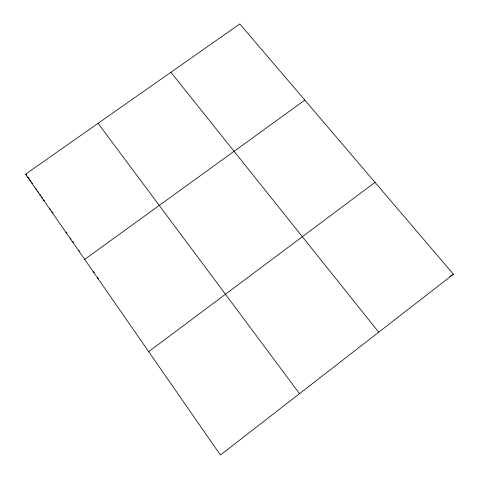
<?xml version="1.0" encoding="UTF-8"?>
<svg xmlns="http://www.w3.org/2000/svg" width="479" height="479" viewBox="0 0 479 479"><rect width="100%" height="100%" fill="white"/><g stroke="black" fill="none" stroke-linecap="round" stroke-linejoin="round"><path stroke-width="0.72" d="M453.421 274.228L220.418 455.05L25.579 174.17L239.811 23.95L453.421 274.228L452.218 274.964M148.688 351.64L375.021 182.367M84.687 259.378L304.83 100.129M449.817 276.437L451.014 275.7M97.506 277.856L98.644 278.55M93.207 271.665L94.375 272.389M78.352 250.248L79.46 251.008M72.078 241.194L73.784 242.41M69.994 238.195L71.143 239.021M65.845 232.219L67.018 233.075M51.504 211.544L53.181 212.85M49.481 208.622L50.606 209.509M43.433 199.905L44.583 200.827M41.428 197.019L42.589 197.953M39.428 194.133L41.02 195.426M37.434 191.259L38.506 192.133M35.446 188.391L36.524 189.277M31.482 182.679L32.572 183.589M29.512 179.835L31.159 181.218M27.543 176.996L29.201 178.398M25.579 174.17L26.692 175.11M170.895 72.275L378.715 332.204M98.081 123.331L299.525 393.66"/></g></svg>
